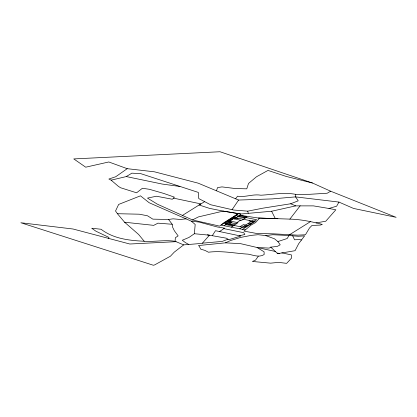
<?xml version="1.0" encoding="UTF-8"?>
<svg xmlns="http://www.w3.org/2000/svg" width="417" height="417" viewBox="0 0 417 417"><rect width="100%" height="100%" fill="white"/><g stroke="black" fill="none" stroke-linecap="round" stroke-linejoin="round"><path stroke-width="0.63" d="M188.797 244.466L183.673 244.873L175.104 241.292L175.333 237.742L178.137 235.886L174.395 230.804L172.674 227.338L172.211 224.273L168.577 219.483L152.851 219.144L147.498 215.787L139.325 214.202L117.432 213.713L115.53 210.997L118.652 204.429L140.466 195.828L149.161 202.735L191.32 221.172L195.187 224.461L194.374 233.723L188.958 237.455L182.292 240.249L185.435 242.611L188.797 244.466L202.25 243.361L209.459 235.193L194.374 233.723M330.645 191.21L327.194 193.227L309.737 194.301L295.794 194.353L295.554 196.887L298.223 200.822L290.654 203.767L262.705 208.203L247.729 211.158L233.661 210.032L210.559 204.721L198.763 198.586L198.351 192.425L140.675 173.618L131.887 173.17L126.273 176.568L111.151 180.16L108.873 179.034L115.686 176.761L127.227 168.682L154.545 171.83L198.158 183.162L238.602 200.051L272.139 198.909L295.554 196.887L338.953 202.078L353.507 208.432L396.15 217.33L330.645 191.21L312.422 182.99L220.014 151.746L73.778 158.919L85.709 167.191L108.811 161.973L127.227 168.682M108.759 238.451L108.894 237.403L95.889 231.185L91.724 228.245L101.07 229.256C113.393 238.738 129.15 240.531 144.193 241.25C154.53 241.985 164.778 239.692 175.104 241.292M216.506 190.757L217.538 187.577L222.006 186.899L235.443 188.557L246.775 188.828L248.516 183.449L256.471 176.782L267.995 170.412L286.182 176.422L312.422 182.99M338.953 202.078L336.655 206.18L328.945 208.484L313.469 205.883L295.705 205.878L271.597 211.247L240.802 214.015L223.184 211.106L209.47 208.359L199.107 204.992L204.658 201.651M275.35 251.461L257.044 247.495L269.236 248.099L270.758 247.135L277.169 253.187L279.406 253.364L295.054 250.695L298.713 243.653L304.608 235.876L298.165 236.277L288.986 235.527L287.151 238.534L277.873 241.568L274.464 238.79L265.775 235.6L258.029 234.708L251.347 235.37L240.817 237.382L230.492 240.552L225.435 242.845L198.476 245.535L199.279 246.291L200.765 249.184L205.008 250.419L208.458 252.217C221.849 250.461 234.896 253.421 248.188 254.146C253.453 255.136 259.113 257.753 264.143 254.563L264.086 251.811L257.044 247.495L240.599 243.658L225.435 242.845M212.284 235.683L215.495 230.71L240.797 236.043L228.777 239.692L226.353 238.19L207.317 234.818M232.066 209.683L238.602 200.051M258.279 256.314L255.485 260.161L252.389 261.454L270.612 263.158L278.556 262.371L286.641 263.351L291.603 258.05L291.473 254.933L281.866 252.858M235.615 198.789L237.544 196.209C245.363 197.512 252.973 193.796 260.896 195.213C272.582 194.598 284.092 192.138 295.794 194.353M289.867 219.118C300.865 219.384 311.718 221.625 322.32 224.44L320.282 225.081L311.979 225.461L309.518 227.969L305.442 234.771L297.441 235.146L273.828 233.848L256.7 233.484L243.919 231.081L251.034 225.107L255.522 222.605L259.635 218.065L289.867 219.118L300.167 205.784M111.151 180.16L118.292 186.274L120.529 187.733L136.604 192.8L142.4 188.255L149.369 189.297L163.683 193.41L174.421 197.152L172.351 199.248L156.427 196.225L147.477 198.101L157.423 204.2L192.477 219.936L219.577 226.129L223.934 222.668L238.399 213.619L221.067 225.144L245.321 229.903M183.673 244.873L174.264 252.144L170.417 256.215L154.671 264.894L153.367 265.254L20.85 222.756L73.074 229.016L129.802 244.013L176.031 241.678M219.55 231.565L224.56 228.135L217.252 226.968L199.091 222.068L191.32 221.172M224.091 225.738L230.815 221.234M234.276 218.92L239.587 215.365L246.973 216.861L241.573 220.385L233.259 218.716L229.809 221.036L238.055 222.678L231.221 227.135M228.73 224.424L231.857 222.35L228.704 221.719M238.107 218.195L237.414 218.654L234.302 218.028M225.561 223.799L235 217.565L253.989 221.396M237.054 222.48L240.562 220.181M240.156 226.676L243.361 224.633L247.516 225.461M249.773 220.546L249.064 221L253.27 221.844M239.707 228.797L252.436 220.749L255.324 221.333L242.522 229.35M182.531 215.365L200.858 203.897L173.43 198.122M289.554 234.714L310.618 221.536M192.477 219.936L198.424 216.908L223.184 211.106L240.802 214.015L239.791 215.229L259.525 218.185M228.016 239.217L222.23 241.407L202.422 243.168M239.473 235.761L244.847 234.484L243.768 232.707L223.861 228.615M316.07 222.902L325.755 221.229L335.857 209.777L328.945 208.484M168.577 219.483L173.102 218.816L180.457 219.498L186.133 218.826M265.775 235.6L272.765 234.729L288.986 235.527M270.758 247.135L277.3 246.426L280.203 244.779L277.878 241.568M258.483 218.028L277.894 218.737M172.211 224.273L157.97 223.163L153.706 225.357L124.594 222.23L117.432 213.713M277.169 253.187L279.406 253.369M179.962 186.477L162.244 184.059L126.273 176.568M243.856 226.176L246.692 226.739M227.421 223.507L234.604 224.93M225.748 224.627L232.905 226.035M229.11 222.376L236.324 223.809M248.094 223.496L250.961 224.065M237.799 216.559L245.154 218.049M301.481 240.004L299.63 239.582L294.543 239.785L292.698 235.777M290.654 203.767L295.705 205.878M124.594 222.23L138.632 234.474L144.193 241.25M271.597 211.247L275.345 218.644M247.729 211.158L248.24 213.191M236.387 215.605L224.539 223.595L244.284 227.494L256.663 219.717L236.387 215.605"/></g></svg>
